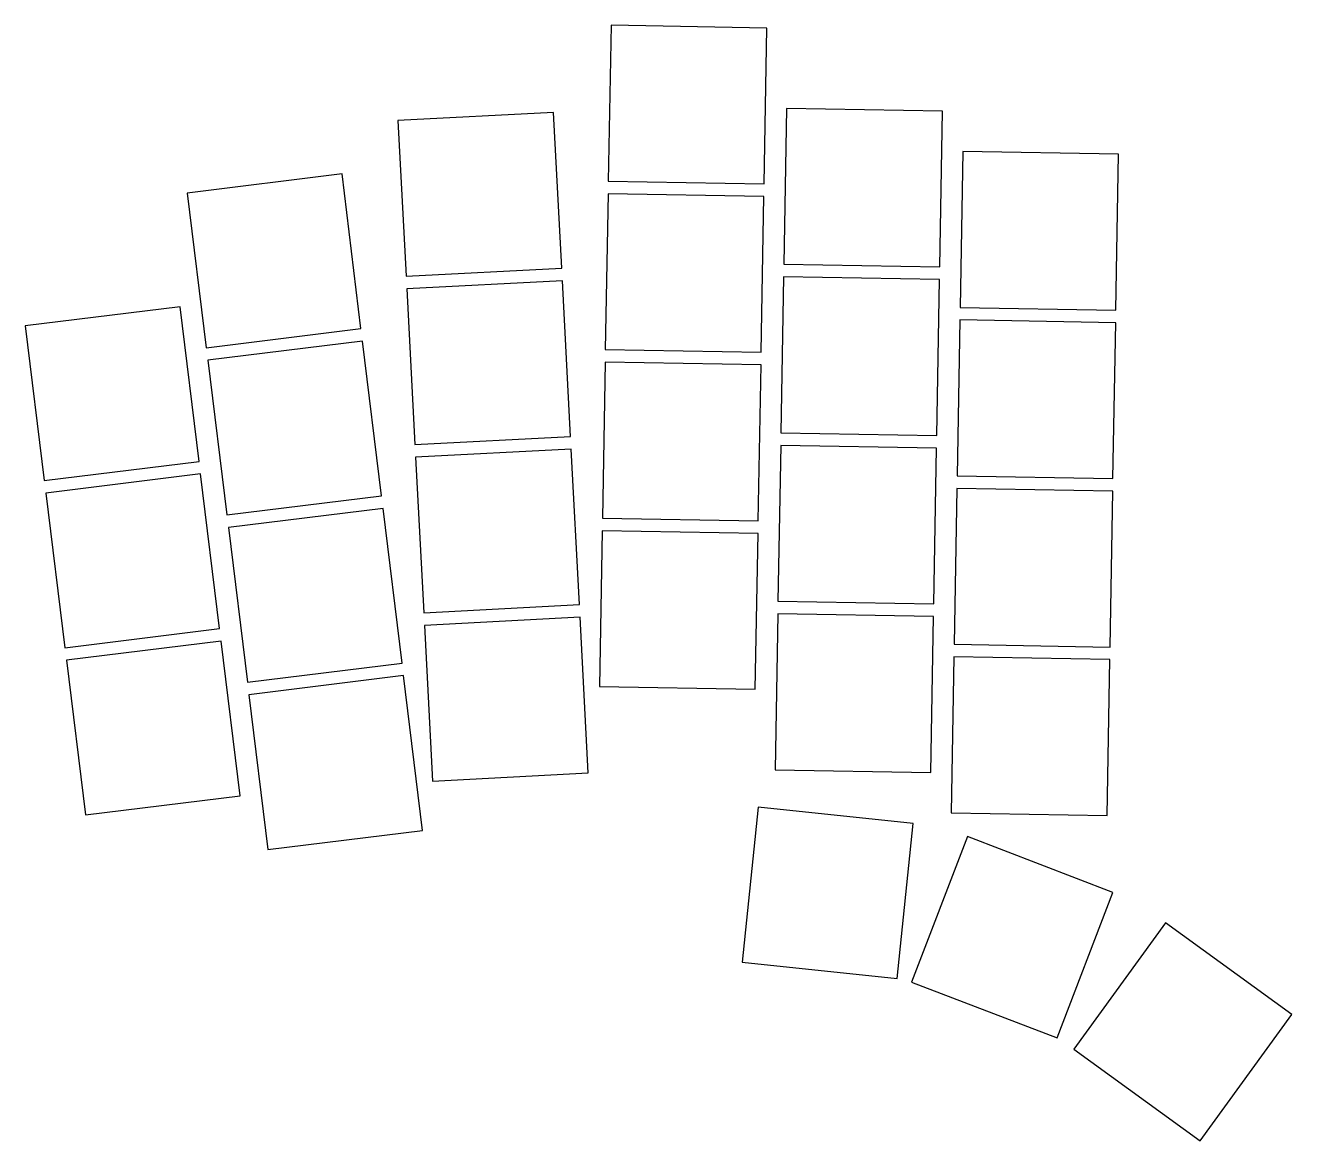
# Model space of a CAD drawing. Header units: millimetres. Extents: x 128 to 278, y -188 to -55.
import ezdxf

# ---------------------------------------------------------------- set-up
doc = ezdxf.new("R2010")
doc.units = ezdxf.units.MM

msp = doc.modelspace()

# ---------------------------------------------------------------- linework, layer by layer
for p, q in [((197.29, -55.19), (196.96, -73.69)), ((215.78, -55.52), (197.29, -55.19)), ((215.46, -74.01), (215.78, -55.52)), ((190.47, -65.54), (171.99, -66.51)), ((191.43, -84.02), (190.47, -65.54)), ((218.12, -65.06), (217.79, -83.56)), ((236.61, -65.38), (218.12, -65.06)), ((236.29, -83.88), (236.61, -65.38)), ((171.99, -66.51), (172.96, -84.98)), ((239.03, -70.17), (238.71, -88.67)), ((257.53, -70.5), (239.03, -70.17)), ((257.21, -88.99), (257.53, -70.5)), ((165.36, -72.84), (147, -75.1)), ((167.61, -91.2), (165.36, -72.84)), ((147, -75.1), (149.25, -93.46)), ((196.96, -73.69), (215.46, -74.01)), ((196.94, -75.19), (196.61, -93.69)), ((215.43, -75.51), (196.94, -75.19)), ((215.11, -94.01), (215.43, -75.51)), ((172.96, -84.98), (191.43, -84.02)), ((217.79, -83.56), (236.29, -83.88)), ((191.51, -85.51), (173.04, -86.48)), ((192.48, -103.99), (191.51, -85.51)), ((217.77, -85.05), (217.45, -103.55)), ((236.27, -85.38), (217.77, -85.05)), ((235.94, -103.87), (236.27, -85.38)), ((173.04, -86.48), (174.01, -104.96)), ((146.14, -88.6), (127.77, -90.86)), ((148.39, -106.96), (146.14, -88.6)), ((238.71, -88.67), (257.21, -88.99)), ((238.68, -90.17), (238.36, -108.67)), ((257.18, -90.49), (238.68, -90.17)), ((127.77, -90.86), (130.03, -109.22)), ((149.25, -93.46), (167.61, -91.2)), ((256.86, -108.99), (257.18, -90.49)), ((167.8, -92.69), (149.43, -94.95)), ((170.05, -111.05), (167.8, -92.69)), ((196.61, -93.69), (215.11, -94.01)), ((149.43, -94.95), (151.69, -113.31)), ((196.59, -95.19), (196.27, -113.68)), ((215.09, -95.51), (196.59, -95.19)), ((214.76, -114.01), (215.09, -95.51)), ((217.45, -103.55), (235.94, -103.87)), ((174.01, -104.96), (192.48, -103.99)), ((217.42, -105.05), (217.1, -123.55)), ((235.92, -105.37), (217.42, -105.05)), ((192.56, -105.49), (174.08, -106.45)), ((174.08, -106.45), (175.05, -124.93)), ((193.53, -123.96), (192.56, -105.49)), ((235.59, -123.87), (235.92, -105.37)), ((130.03, -109.22), (148.39, -106.96)), ((148.57, -108.45), (130.21, -110.71)), ((150.83, -126.81), (148.57, -108.45)), ((238.36, -108.67), (256.86, -108.99)), ((130.21, -110.71), (132.47, -129.07)), ((151.69, -113.31), (170.05, -111.05)), ((238.33, -110.17), (238.01, -128.66)), ((256.83, -110.49), (238.33, -110.17)), ((256.51, -128.99), (256.83, -110.49)), ((170.23, -112.54), (151.87, -114.8)), ((172.49, -130.9), (170.23, -112.54)), ((196.27, -113.68), (214.76, -114.01)), ((151.87, -114.8), (154.13, -133.16)), ((196.24, -115.18), (195.92, -133.68)), ((214.74, -115.51), (196.24, -115.18)), ((214.41, -134), (214.74, -115.51)), ((175.05, -124.93), (193.53, -123.96)), ((217.1, -123.55), (235.59, -123.87)), ((193.61, -125.46), (175.13, -126.43)), ((194.57, -143.93), (193.61, -125.46)), ((217.07, -125.05), (216.75, -143.55)), ((235.57, -125.37), (217.07, -125.05)), ((235.24, -143.87), (235.57, -125.37)), ((132.47, -129.07), (150.83, -126.81)), ((175.13, -126.43), (176.1, -144.9)), ((151.01, -128.3), (132.65, -130.56)), ((153.27, -146.66), (151.01, -128.3)), ((238.01, -128.66), (256.51, -128.99)), ((132.65, -130.56), (134.9, -148.92)), ((237.98, -130.16), (237.66, -148.66)), ((256.48, -130.49), (237.98, -130.16)), ((256.16, -148.98), (256.48, -130.49)), ((154.13, -133.16), (172.49, -130.9)), ((172.67, -132.39), (154.31, -134.65)), ((174.93, -150.76), (172.67, -132.39)), ((195.92, -133.68), (214.41, -134)), ((154.31, -134.65), (156.56, -153.01)), ((176.1, -144.9), (194.57, -143.93)), ((216.75, -143.55), (235.24, -143.87)), ((134.9, -148.92), (153.27, -146.66)), ((214.76, -147.99), (212.83, -166.39)), ((233.16, -149.92), (214.76, -147.99)), ((237.66, -148.66), (256.16, -148.98)), ((231.23, -168.32), (233.16, -149.92)), ((156.56, -153.01), (174.93, -150.76)), ((239.59, -151.49), (232.96, -168.76)), ((256.86, -158.12), (239.59, -151.49)), ((250.23, -175.39), (256.86, -158.12)), ((263.1, -161.75), (252.22, -176.72)), ((278.07, -172.62), (263.1, -161.75)), ((212.83, -166.39), (231.23, -168.32)), ((232.96, -168.76), (250.23, -175.39)), ((267.19, -187.59), (278.07, -172.62)), ((252.22, -176.72), (267.19, -187.59))]:
    msp.add_line(p, q)

doc.saveas('drawing.dxf')
